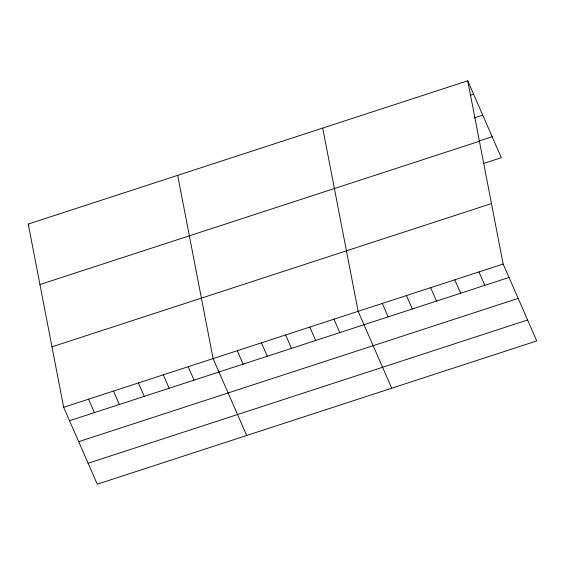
<?xml version="1.0" encoding="UTF-8"?>
<svg xmlns="http://www.w3.org/2000/svg" width="565" height="565" viewBox="0 0 565 565"><rect width="100%" height="100%" fill="white"/><g stroke="black" fill="none" stroke-linecap="round" stroke-linejoin="round"><path stroke-width="0.85" d="M467.735 80.795L503.154 264.039L536.75 340.935L97.265 484.205L63.668 407.309L28.25 224.065L467.735 80.795L501.332 157.692L482.997 163.666M470.264 95.301L473.597 94.221M474.416 117.88L482.75 115.161M478.845 141.095L492.179 136.744M39.938 284.534L479.424 141.264M51.98 346.839L491.465 203.57M63.668 407.309L503.154 264.039M69.53 420.727L509.016 277.457M78.683 441.675L518.169 298.405M88.112 463.258L527.597 319.988M478.986 271.92L484.848 285.339M454.811 279.802L460.673 293.221M430.643 287.677L436.505 301.103M406.468 295.559L412.33 308.977M382.3 303.44L388.162 316.859M391.722 388.212L358.125 311.315L322.707 128.078M333.95 319.197L339.819 332.615M309.782 327.079L315.644 340.497M285.608 334.96L291.469 348.379M261.44 342.835L267.302 356.261M237.265 350.717L243.127 364.135M246.686 435.488L213.097 358.598L177.678 175.355M188.187 366.713L194.056 380.139M163.285 374.835L169.147 388.254M138.383 382.95L144.245 396.376M113.48 391.072L119.342 404.491M28.25 224.065L28.942 225.647M88.571 399.187L94.433 412.612"/></g></svg>
